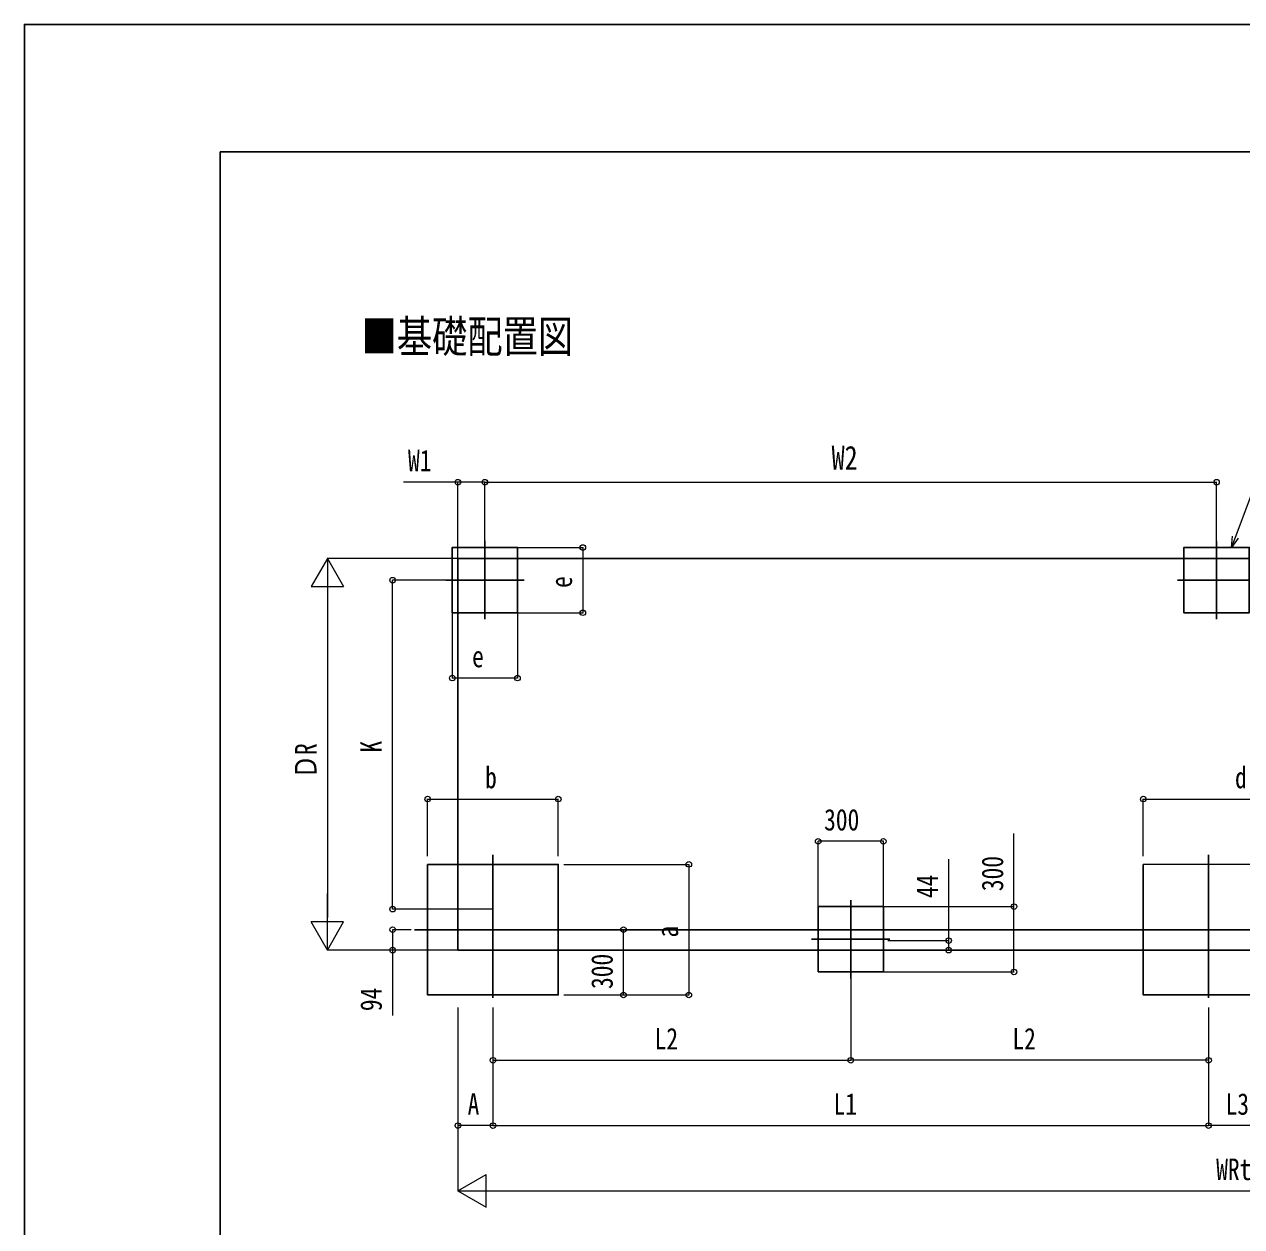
# Model space of a CAD drawing. Units: millimetres, scale not verified. Extents: x -12615 to 12615, y -8910 to 8910.
# Drawn here: x -12615 to -7022, y 3386 to 8910 of the extents above; entities that cross this region are included whole.
import ezdxf
from ezdxf.enums import TextEntityAlignment as Align

# ---------------------------------------------------------------- set-up
doc = ezdxf.new("R2010")
doc.units = ezdxf.units.MM
doc.header["$LTSCALE"] = 50
for name, color, linetype in [('0-2_USER1', 3, 'Continuous'), ('0-4_YKK_12', 2, 'Continuous'), ('0-6_YKK_A1', 4, 'Continuous'), ('0-8_YKK_ZWAK', 7, 'Continuous')]:
    doc.layers.add(name, color=color, linetype=linetype)
doc.layers.add('0-7_YKK_D', color=6, linetype='Continuous', lineweight=18)
doc.styles.add('ＭＳ ゴシック', font='')
doc.styles.get('ＭＳ ゴシック').set_extended_font_data('MS Gothic')

msp = doc.modelspace()

# ---------------------------------------------------------------- linework, layer by layer
at = {"layer": '0-4_YKK_12'}
for p, q in [((-10498.85, 6536.65), (-10498.85, 6176.65)), ((-7136.85, 6536.65), (-7136.85, 6176.65)), ((-10678.85, 6356.65), (-10318.85, 6356.65)), ((-7316.85, 6356.65), (-6956.85, 6356.65)), ((-10461.85, 4437.2), (-10461.85, 5094.83)), ((-7173.85, 4437.2), (-7173.85, 5094.83)), ((-8817.85, 4886.65), (-8817.85, 4526.65)), ((-10821.59, 4750.65), (-3150.35, 4750.65)), ((-8997.85, 4706.65), (-8637.85, 4706.65))]:
    msp.add_line(p, q, dxfattribs=at)
at = {"layer": '0-6_YKK_A1'}
for p, q in [((-10622.85, 6456.65), (-10622.85, 4656.65)), ((-10622.85, 6456.65), (-3409.85, 6456.65)), ((-10622.85, 4656.65), (-3409.85, 4656.65))]:
    msp.add_line(p, q, dxfattribs=at)
for points in [[(-10648.85, 6206.65), (-10348.85, 6206.65), (-10348.85, 6506.65), (-10648.85, 6506.65)], [(-7286.85, 6206.65), (-6986.85, 6206.65), (-6986.85, 6506.65), (-7286.85, 6506.65)], [(-10761.85, 5050.65), (-10161.85, 5050.65), (-10161.85, 4450.65), (-10761.85, 4450.65)], [(-7473.85, 5050.65), (-6558.85, 5051.65), (-6558.85, 4450.65), (-7473.85, 4450.65)], [(-8967.85, 4556.65), (-8667.85, 4556.65), (-8667.85, 4856.65), (-8967.85, 4856.65)]]:
    msp.add_lwpolyline(points, close=True, dxfattribs=at)
at = {"layer": '0-7_YKK_D'}
for p, q in [((-10622.85, 6457.65), (-10622.85, 6807.65)), ((-10498.85, 6537.65), (-10498.85, 6807.65)), ((-10498.85, 6537.65), (-10498.85, 6807.65)), ((-10498.85, 6806.65), (-7136.85, 6806.65)), ((-7136.85, 6537.65), (-7136.85, 6807.65)), ((-10347.85, 6506.65), (-10047.85, 6506.65)), ((-10048.85, 6506.65), (-10048.85, 6206.65)), ((-10679.85, 6356.65), (-10923.85, 6356.65)), ((-10922.85, 4844.65), (-10922.85, 6356.65)), ((-10648.85, 6205.65), (-10648.85, 5905.65)), ((-10348.85, 6205.65), (-10348.85, 5905.65)), ((-10347.85, 6206.65), (-10047.85, 6206.65)), ((-10348.85, 5906.65), (-10648.85, 5906.65)), ((-8967.85, 4857.65), (-8967.85, 5157.65)), ((-8667.85, 5156.65), (-8967.85, 5156.65)), ((-8667.85, 4857.65), (-8667.85, 5157.65)), ((-10462.85, 4844.65), (-10923.85, 4844.65)), ((-8666.85, 4856.65), (-8066.85, 4856.65)), ((-10136.85, 4750.65), (-9860.85, 4750.65)), ((-9861.85, 4450.65), (-9861.85, 4750.65)), ((-8647.59, 4700.65), (-8366.85, 4700.65)), ((-8379.6, 4656.65), (-8366.85, 4656.65)), ((-8666.85, 4556.65), (-8066.85, 4556.65)), ((-8817.85, 4525.65), (-8817.85, 4149.65)), ((-8817.85, 4525.65), (-8817.85, 4149.65)), ((-10136.85, 4450.65), (-9860.85, 4450.65)), ((-10622.85, 4393.54), (-10622.85, 3849.65)), ((-10622.85, 4393.54), (-10622.85, 3549.65)), ((-10461.85, 4393.54), (-10461.85, 3849.65)), ((-10461.85, 4393.54), (-10461.85, 3849.65)), ((-10461.85, 4393.54), (-10461.85, 4149.65)), ((-7173.85, 4393.54), (-7173.85, 3849.65)), ((-7173.85, 4393.54), (-7173.85, 3849.65)), ((-7173.85, 4392.54), (-7173.85, 4149.65)), ((-10461.85, 4150.65), (-8817.85, 4150.65)), ((-7173.85, 4150.65), (-8817.85, 4150.65)), ((-10461.85, 3850.65), (-10622.85, 3850.65)), ((-10461.85, 3850.65), (-7173.85, 3850.65)), ((-6858.85, 3850.65), (-7173.85, 3850.65)), ((-10622.85, 3550.65), (-10492.95, 3625.65)), ((-10492.95, 3475.65), (-10492.95, 3625.65)), ((-10622.85, 3550.65), (-10492.95, 3475.65)), ((-10622.85, 3550.65), (-10363.04, 3550.65)), ((-10472.85, 3550.65), (-3559.85, 3550.65))]:
    msp.add_line(p, q, dxfattribs=at)
at = {"layer": '0-7_YKK_D', "color": 1}
for p, q in [((-11222.85, 6456.65), (-11297.85, 6326.75)), ((-10623.85, 6456.65), (-11223.85, 6456.65)), ((-11222.85, 6456.65), (-11147.85, 6326.75)), ((-11222.85, 6456.65), (-11222.85, 6196.84)), ((-11297.85, 6326.75), (-11147.85, 6326.75)), ((-11222.85, 6306.65), (-11222.85, 4806.65)), ((-10761.85, 5088.07), (-10761.85, 5351.65)), ((-10761.85, 5350.65), (-10161.85, 5350.65)), ((-10161.85, 5088.07), (-10161.85, 5351.65)), ((-7473.85, 5088.07), (-7473.85, 5351.65)), ((-7473.85, 5350.65), (-6558.85, 5350.65)), ((-10136.85, 5050.65), (-9560.85, 5050.65)), ((-9561.85, 5050.65), (-9561.85, 4450.65)), ((-11222.85, 4656.65), (-11222.85, 4916.46)), ((-11222.85, 4656.65), (-11297.85, 4786.55)), ((-11147.85, 4786.55), (-11297.85, 4786.55)), ((-11222.85, 4656.65), (-11147.85, 4786.55)), ((-10837.94, 4750.65), (-10923.85, 4750.65)), ((-10623.85, 4656.65), (-11223.85, 4656.65)), ((-10623.85, 4656.65), (-10923.85, 4656.65)), ((-10136.85, 4450.65), (-9560.85, 4450.65))]:
    msp.add_line(p, q, dxfattribs=at)
at = {"layer": '0-7_YKK_D'}
for points in [[(-10498.85, 6806.65), (-10622.85, 6806.65), (-10872.25, 6806.65)], [(-7068.81, 6506.65), (-7050.64, 6554.31), (-6954.45, 6806.65), (-5777.74, 6806.65)], [(-7037.87, 6549.44), (-7068.81, 6506.65), (-7063.41, 6559.17)], [(-8067.85, 4556.65), (-8067.85, 4856.65), (-8067.85, 5192.45)], [(-8367.85, 4656.65), (-8367.85, 4700.65), (-8367.85, 5074.18)]]:
    msp.add_lwpolyline(points, dxfattribs=at)
at = {"layer": '0-7_YKK_D', "color": 1}
msp.add_lwpolyline([(-10922.85, 4750.65), (-10922.85, 4656.65), (-10922.85, 4356.25)], dxfattribs=at)
at = {"layer": '0-7_YKK_D'}
for centre, radius in [((-10622.85, 6806.65), 12.75), ((-10498.85, 6806.65), 12.75), ((-10498.85, 6806.65), 12.5), ((-7136.85, 6806.65), 12.5), ((-10048.85, 6506.65), 12.75), ((-10922.85, 6356.65), 12.75), ((-10048.85, 6206.65), 12.75), ((-10648.85, 5906.65), 12.75), ((-10348.85, 5906.65), 12.75), ((-8967.85, 5156.65), 12.75), ((-8667.85, 5156.65), 12.75), ((-8067.85, 4856.65), 12.75), ((-10922.85, 4844.65), 12.75), ((-9861.85, 4750.65), 12.75), ((-8367.85, 4700.65), 12.75), ((-8367.85, 4656.65), 12.75), ((-8067.85, 4556.65), 12.75), ((-9861.85, 4450.65), 12.75), ((-10461.85, 4150.65), 12.75), ((-8817.85, 4150.65), 12.75), ((-8817.85, 4150.65), 12.75), ((-7173.85, 4150.65), 12.75), ((-10622.85, 3850.65), 12.75), ((-10461.85, 3850.65), 12.75), ((-10461.85, 3850.65), 12.75), ((-7173.85, 3850.65), 12.75), ((-7173.85, 3850.65), 12.75)]:
    msp.add_circle(centre, radius, dxfattribs=at)
at = {"layer": '0-7_YKK_D', "color": 1}
for centre in [(-10761.85, 5350.65), (-10161.85, 5350.65), (-7473.85, 5350.65), (-9561.85, 5050.65), (-10922.85, 4750.65), (-10922.85, 4656.65), (-9561.85, 4450.65)]:
    msp.add_circle(centre, 12.75, dxfattribs=at)
at = {"layer": '0-8_YKK_ZWAK'}
for p in [(11685.06, 8325), (-11714.94, -7575)]:
    msp.add_line(p, (-11714.94, 8325), dxfattribs=at)
msp.add_lwpolyline([(-12615, -8910), (12615, -8910), (12615, 8910), (-12615, 8910)], close=True, dxfattribs=at)

# ---------------------------------------------------------------- texts
at = {"layer": '0-2_USER1', "style": 'ＭＳ ゴシック', "width": 0.8}
msp.add_text('■基礎配置図', height=148.5, dxfattribs=at).set_placement((-11065.6, 7357.5), align=Align.BOTTOM_LEFT)
at = {"layer": '0-7_YKK_D', "style": 'ＭＳ ゴシック', "width": 0.8}
for s, height, p in [('W1', 98.97, (-10852.25, 6826.65)), ('W2', 110, (-8905.85, 6830.65)), ('e', 98.97, (-10557.85, 5926.65)), ('300', 98.97, (-8940.25, 5176.65)), ('L2', 98.97, (-9719.05, 4170.65)), ('L2', 98.97, (-8075.05, 4170.65)), ('A', 98.97, (-10578.35, 3870.65)), ('L1', 98.97, (-8897.05, 3870.65)), ('L3', 98.97, (-7095.55, 3870.65)), ('WRt', 98.97, (-7138.75, 3570.65))]:
    msp.add_text(s, height=height, dxfattribs=at).set_placement(p, align=Align.BOTTOM_LEFT)
for s, p in [('e', (-10068.85, 6320.65)), ('K', (-10942.85, 5564.65)), ('300', (-8087.85, 4927.65)), ('44', (-8387.85, 4895.78)), ('300', (-9881.85, 4478.25))]:
    msp.add_text(s, height=98.97, rotation=90, dxfattribs=at).set_placement(p, align=Align.BOTTOM_LEFT)
at = {"layer": '0-7_YKK_D', "color": 1, "style": 'ＭＳ ゴシック', "width": 0.8}
for s, p in [('ＤR', (-11242.85, 5445.05)), ('a', (-9581.85, 4714.65)), ('94', (-10942.85, 4376.25))]:
    msp.add_text(s, height=98.97, rotation=90, dxfattribs=at).set_placement(p, align=Align.BOTTOM_LEFT)
for s, p in [('b', (-10497.85, 5370.65)), ('d', (-7052.35, 5370.65))]:
    msp.add_text(s, height=98.97, dxfattribs=at).set_placement(p, align=Align.BOTTOM_LEFT)

doc.saveas('drawing.dxf')
